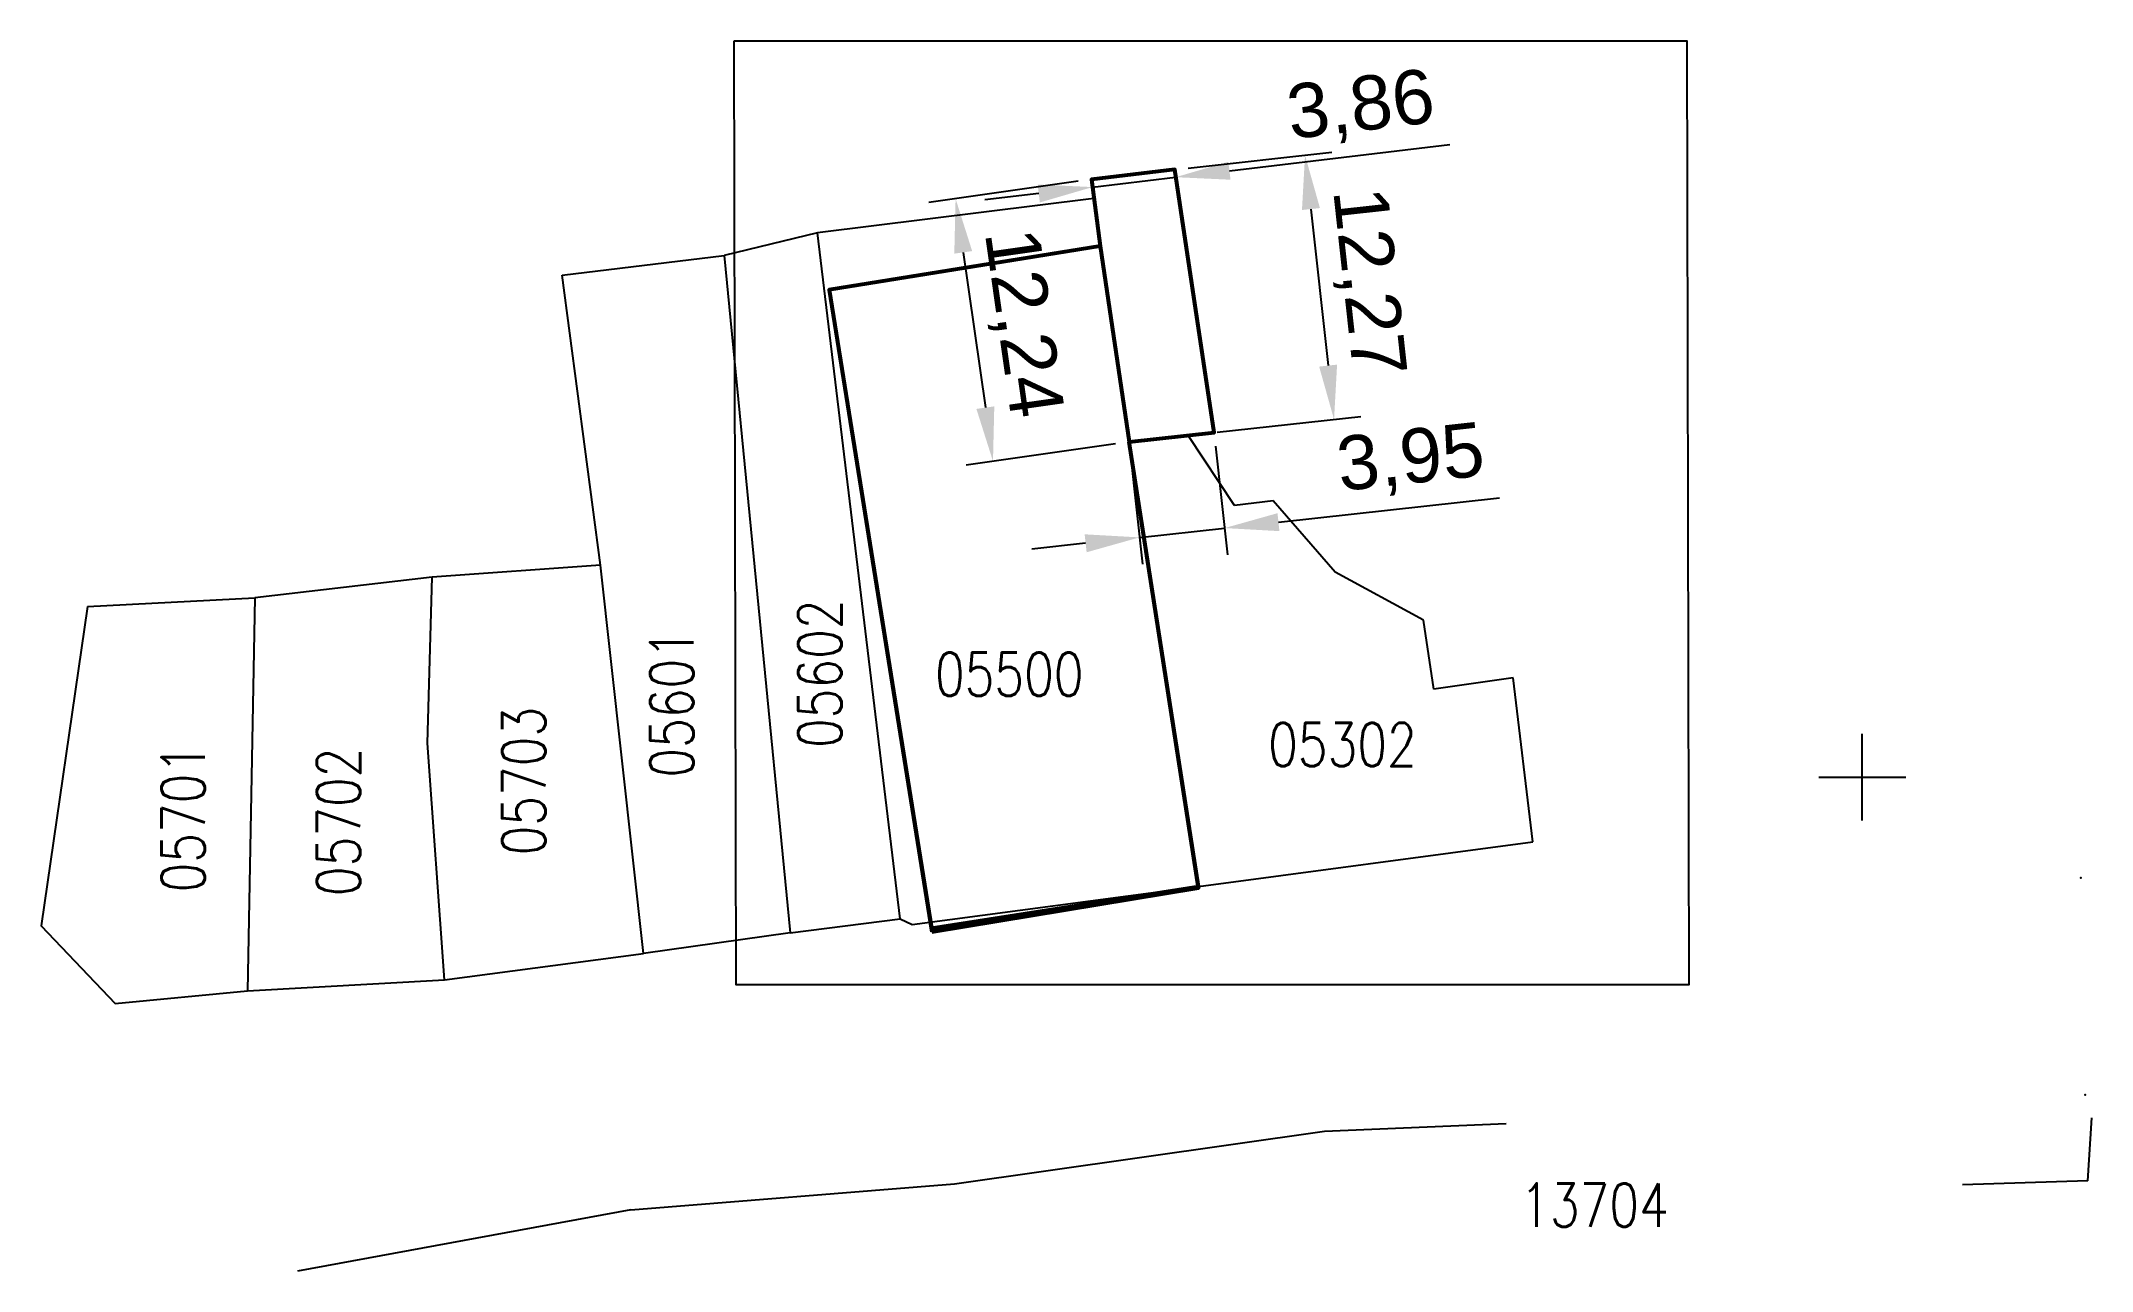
# Model space of a CAD drawing. Header units: millimetres. Extents: x 2391.7 to 2486.3, y 1416.5 to 1473.3.
import ezdxf
from ezdxf.enums import TextEntityAlignment as Align

# ---------------------------------------------------------------- set-up
doc = ezdxf.new("R2010")
doc.units = ezdxf.units.MM
for name, color, linetype in [('2', 1, 'Continuous'), ('42', 7, 'Continuous'), ('5', 7, 'Continuous'), ('7', 7, 'Continuous'), ('CVL_CUADCON_TIT', 1, 'Continuous'), ('CVL_PUNTO', 2, 'Continuous')]:
    doc.layers.add(name, color=color, linetype=linetype)
doc.styles.add('ROMANS', font='ROMANS', dxfattribs={"height": 0.2})
doc.styles.get("Standard").update_dxf_attribs({"font": 'arial.ttf'})
doc.dimstyles.new('ISO-25', dxfattribs={"dimtxt": 2.5, "dimasz": 2.5, "dimexe": 1.25, "dimexo": 0.625, "dimtad": 1, "dimtxsty": 'Standard', "dimcen": 2.5, "dimadec": 0, "dimazin": 0, "dimtfac": 1, "dimtmove": 0, "dimatfit": 3, "dimfxl": 1, "dimarcsym": 0})

# ---------------------------------------------------------------- blocks, each defined once
blk = doc.blocks.new('COORD')
at = {"layer": '42', "color": 2, "linetype": 'Continuous'}
for p, q in [((0, -2), (0, 2)), ((-2, 0), (2, 0))]:
    blk.add_line(p, q, dxfattribs=at)
blk = doc.blocks.new('*D5')
at = {"color": 0, "lineweight": -2, "transparency": 16777216}
for p, q in [((2446.522, 1467.292), (2456.69, 1468.507)), ((2440.207, 1466.538), (2444.04, 1466.995)), ((2444.072, 1466.73), (2444.188, 1465.754)), ((2437.725, 1466.241), (2435.242, 1465.944)), ((2440.239, 1466.272), (2440.355, 1465.296))]:
    blk.add_line(p, q, dxfattribs=at)
at = {"color": 0, "transparency": 16777216}
for points in [[(2446.473, 1467.706), (2446.572, 1466.878), (2444.04, 1466.995)], [(2437.675, 1466.655), (2437.774, 1465.827), (2440.207, 1466.538)]]:
    blk.add_solid(points, dxfattribs=at)
at = {"layer": 'Defpoints', "color": 0, "transparency": 16777216}
for p in [(2440.165, 1466.893), (2443.997, 1467.351), (2444.04, 1466.995)]:
    blk.add_point(p, dxfattribs=at)
at = {"color": 0, "transparency": 16777216, "insert": (2452.595, 1470.16), "char_height": 2.5, "attachment_point": 5, "rotation": 6.81318}
blk.add_mtext('3,86', dxfattribs=at)
blk = doc.blocks.new('*D6')
at = {"color": 0, "lineweight": -2, "transparency": 16777216}
for p, q in [((2444.619, 1467.419), (2451.253, 1468.146)), ((2450.283, 1465.525), (2451.075, 1458.296)), ((2445.956, 1455.22), (2452.59, 1455.948))]:
    blk.add_line(p, q, dxfattribs=at)
at = {"color": 0, "transparency": 16777216}
for points in [[(2450.697, 1465.57), (2449.868, 1465.479), (2450.01, 1468.01)], [(2451.489, 1458.342), (2450.661, 1458.251), (2451.348, 1455.811)]]:
    blk.add_solid(points, dxfattribs=at)
at = {"layer": 'Defpoints', "color": 0, "transparency": 16777216}
for p in [(2443.997, 1467.351), (2451.348, 1455.811), (2445.335, 1455.152)]:
    blk.add_point(p, dxfattribs=at)
at = {"color": 0, "transparency": 16777216, "insert": (2452.794, 1462.142), "char_height": 2.5, "attachment_point": 5, "rotation": 276.25692}
blk.add_mtext('12,27', dxfattribs=at)
blk = doc.blocks.new('*D7')
at = {"color": 0, "lineweight": -2, "transparency": 16777216}
for p, q in [((2445.884, 1454.583), (2446.435, 1449.554)), ((2441.957, 1454.153), (2442.509, 1449.123)), ((2448.784, 1451.069), (2458.984, 1452.187)), ((2442.372, 1450.366), (2446.299, 1450.797)), ((2439.887, 1450.094), (2437.402, 1449.821))]:
    blk.add_line(p, q, dxfattribs=at)
at = {"color": 0, "transparency": 16777216}
for points in [[(2448.739, 1451.483), (2448.829, 1450.655), (2446.299, 1450.797)], [(2439.842, 1450.508), (2439.933, 1449.679), (2442.372, 1450.366)]]:
    blk.add_solid(points, dxfattribs=at)
at = {"layer": 'Defpoints', "color": 0, "transparency": 16777216}
for p in [(2441.889, 1454.774), (2445.816, 1455.205), (2446.299, 1450.797)]:
    blk.add_point(p, dxfattribs=at)
at = {"color": 0, "transparency": 16777216, "insert": (2454.895, 1453.879), "char_height": 2.5, "attachment_point": 5, "rotation": 6.25692}
blk.add_mtext('3,95', dxfattribs=at)
blk = doc.blocks.new('*D8')
at = {"color": 0, "lineweight": -2, "transparency": 16777216}
for p, q in [((2439.546, 1466.805), (2432.651, 1465.823)), ((2434.241, 1463.524), (2435.261, 1456.356)), ((2441.27, 1454.686), (2434.375, 1453.705))]:
    blk.add_line(p, q, dxfattribs=at)
at = {"color": 0, "transparency": 16777216}
for points in [[(2434.653, 1463.583), (2433.828, 1463.466), (2433.888, 1466)], [(2435.673, 1456.415), (2434.848, 1456.297), (2435.613, 1453.881)]]:
    blk.add_solid(points, dxfattribs=at)
at = {"layer": 'Defpoints', "color": 0, "transparency": 16777216}
for p in [(2440.165, 1466.893), (2441.889, 1454.774), (2435.613, 1453.881)]:
    blk.add_point(p, dxfattribs=at)
at = {"color": 0, "transparency": 16777216, "insert": (2436.857, 1460.24), "char_height": 2.5, "attachment_point": 5, "rotation": 278.0989}
blk.add_mtext('12,24', dxfattribs=at)

msp = doc.modelspace()

# ---------------------------------------------------------------- linework, layer by layer
msp.add_lwpolyline([(2423.674, 1473.282), (2467.63, 1473.282), (2467.715, 1429.711), (2423.759, 1429.711)], close=True)
at = {"layer": '2', "color": 1, "linetype": 'Continuous'}
for p, q in [((2440.264, 1466.018), (2427.519, 1464.423)), ((2427.519, 1464.423), (2423.207, 1463.383)), ((2431.326, 1432.753), (2427.519, 1464.423)), ((2415.742, 1462.478), (2423.207, 1463.383)), ((2423.207, 1463.383), (2426.249, 1432.116)), ((2417.504, 1449.08), (2415.742, 1462.478)), ((2446.756, 1451.834), (2444.613, 1455.073)), ((2448.533, 1452.047), (2446.756, 1451.834)), ((2451.4, 1448.762), (2448.533, 1452.047)), ((2417.504, 1449.08), (2409.732, 1448.529)), ((2419.496, 1431.164), (2417.504, 1449.08)), ((2455.479, 1446.55), (2451.4, 1448.762)), ((2409.732, 1448.529), (2401.557, 1447.569)), ((2409.526, 1440.859), (2409.732, 1448.529)), ((2393.836, 1447.171), (2401.557, 1447.569)), ((2401.557, 1447.569), (2401.214, 1429.436)), ((2455.956, 1443.353), (2455.479, 1446.55)), ((2459.612, 1443.881), (2455.956, 1443.353)), ((2460.523, 1436.319), (2459.612, 1443.881)), ((2410.306, 1429.944), (2409.526, 1440.859)), ((2445.088, 1434.252), (2460.523, 1436.319)), ((2431.887, 1432.503), (2445.088, 1434.252)), ((2426.249, 1432.116), (2431.326, 1432.753)), ((2431.326, 1432.753), (2431.887, 1432.503)), ((2426.249, 1432.116), (2419.496, 1431.164)), ((2410.306, 1429.944), (2419.496, 1431.164)), ((2401.214, 1429.436), (2410.306, 1429.944)), ((2450.901, 1422.959), (2459.284, 1423.311)), ((2486.131, 1420.667), (2486.316, 1423.563)), ((2433.842, 1420.528), (2450.901, 1422.959)), ((2418.91, 1419.327), (2433.842, 1420.528)), ((2486.131, 1420.667), (2480.339, 1420.483)), ((2418.91, 1419.327), (2403.531, 1416.499))]:
    msp.add_line(p, q, dxfattribs=at)
msp.add_lwpolyline([(2393.836, 1447.171), (2391.692, 1432.43), (2395.12, 1428.844), (2401.214, 1429.436)], dxfattribs=at)
at = {"layer": 'CVL_CUADCON_TIT', "color": 7, "lineweight": 53, "ltscale": 0.5, "flags": 128}
for points in [[(2428.056, 1461.798), (2432.769, 1432.329), (2445.088, 1434.252), (2445.088, 1434.252), (2441.889, 1454.774), (2445.816, 1455.205), (2444.338, 1465.075), (2443.997, 1467.351), (2440.165, 1466.893), (2440.565, 1463.808), (2436.554, 1463.164), (2428.056, 1461.798)], [(2432.797, 1432.151), (2445.101, 1434.193), (2441.889, 1454.774), (2445.816, 1455.205), (2443.997, 1467.351), (2440.165, 1466.893), (2440.565, 1463.808), (2428.056, 1461.798), (2432.797, 1432.151)], [(2440.565, 1463.808), (2441.889, 1454.774), (2445.816, 1455.205), (2443.997, 1467.351), (2440.165, 1466.893), (2440.565, 1463.808)]]:
    msp.add_lwpolyline(points, dxfattribs=at)
at = {"layer": 'CVL_CUADCON_TIT', "color": 4, "lineweight": 30, "ltscale": 0.5, "flags": 128}
msp.add_lwpolyline([(2440.565, 1463.808), (2428.696, 1461.9)], dxfattribs=at)
at = {"layer": 'CVL_PUNTO', "color": 2}
for p in [(2485.804, 1434.653), (2485.995, 1424.627)]:
    msp.add_point(p, dxfattribs=at)

# ---------------------------------------------------------------- block references
at = {"layer": '5', "color": 2, "linetype": 'Continuous'}
msp.add_blockref('COORD', (2475.721, 1439.299), dxfattribs=at)

# ---------------------------------------------------------------- texts
at = {"layer": '7', "color": 7, "linetype": 'Continuous', "style": 'ROMANS', "width": 0.8}
for s, p in [('05602', (2427.626, 1444.072)), ('05601', (2420.793, 1442.706)), ('05703', (2413.961, 1439.115)), ('05701', (2398.247, 1437.406)), ('05702', (2405.421, 1437.234))]:
    msp.add_text(s, height=2, rotation=90, dxfattribs=at).set_placement(p, align=Align.MIDDLE)
for s, p in [('05500', (2436.363, 1444.046)), ('05302', (2451.735, 1440.798)), ('13704', (2463.363, 1419.545))]:
    msp.add_text(s, height=2, dxfattribs=at).set_placement(p, align=Align.MIDDLE)

# ---------------------------------------------------------------- dimensions: what is measured, and where the dimension line sits
dim = msp.add_linear_dim(base=(2444.04, 1466.995), p1=(2440.165, 1466.893), p2=(2443.997, 1467.351), angle=6.81318, dimstyle='ISO-25')
dim.commit()
dim.dimension.update_dxf_attribs({"geometry": '*D5', "text_midpoint": (2452.847, 1468.048), "dimtype": 161})
for p1, p2, distance, picture, middle in [((2443.997, 1467.351), (2445.335, 1455.152), 6.049, '*D6', (2452.794, 1462.142)), ((2440.165, 1466.893), (2441.889, 1454.774), -6.339, '*D8', (2436.857, 1460.24)), ((2441.889, 1454.774), (2445.816, 1455.205), -4.435, '*D7', (2454.895, 1453.879))]:
    dim = msp.add_aligned_dim(p1=p1, p2=p2, distance=distance, dimstyle='ISO-25')
    dim.commit()
    dim.dimension.update_dxf_attribs({"geometry": picture, "text_midpoint": middle})

doc.saveas('drawing.dxf')
